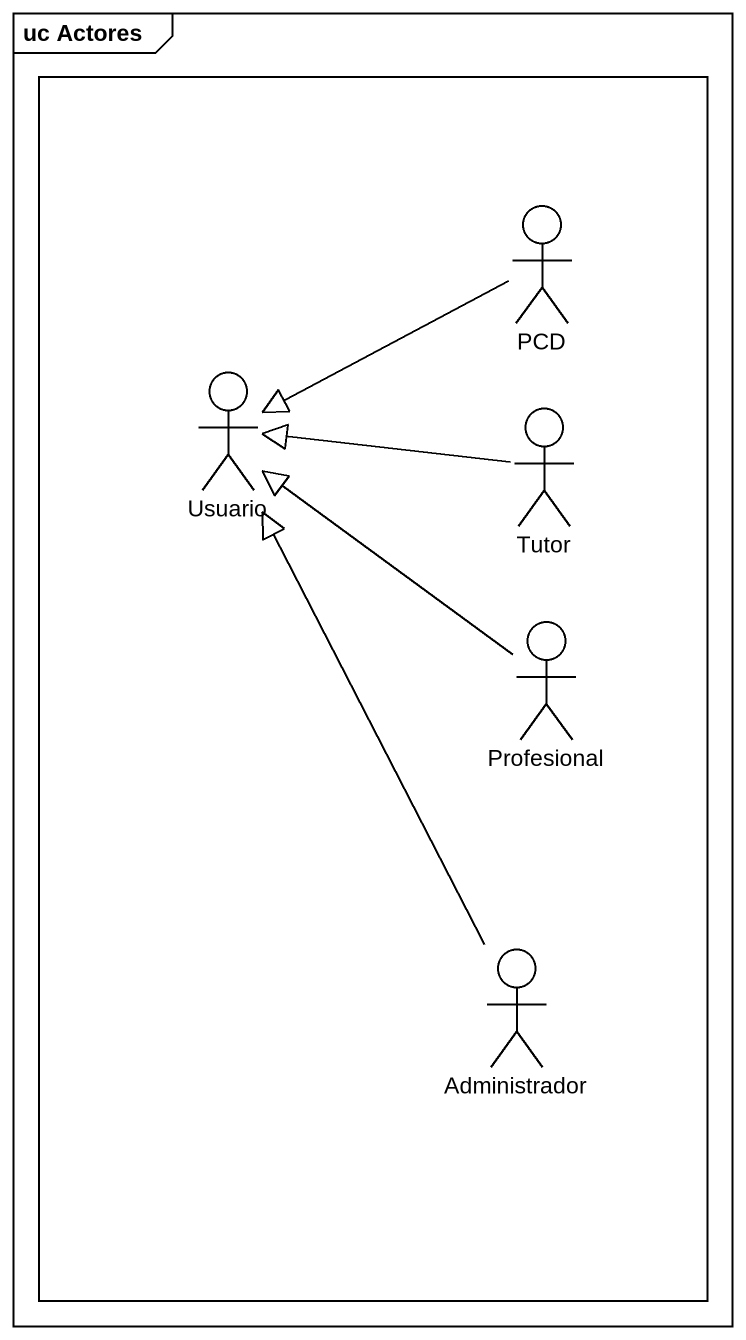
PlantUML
@startuml
mainframe uc Actores
rectangle " " as rectangle1 {
  actor PCD
  actor Usuario
  actor Tutor
  actor Profesional
  actor Administrador
}
PCD -left-|> Usuario
Tutor -left-|> Usuario
Profesional -up-|> Usuario
Administrador -up-|> Usuario
@enduml
